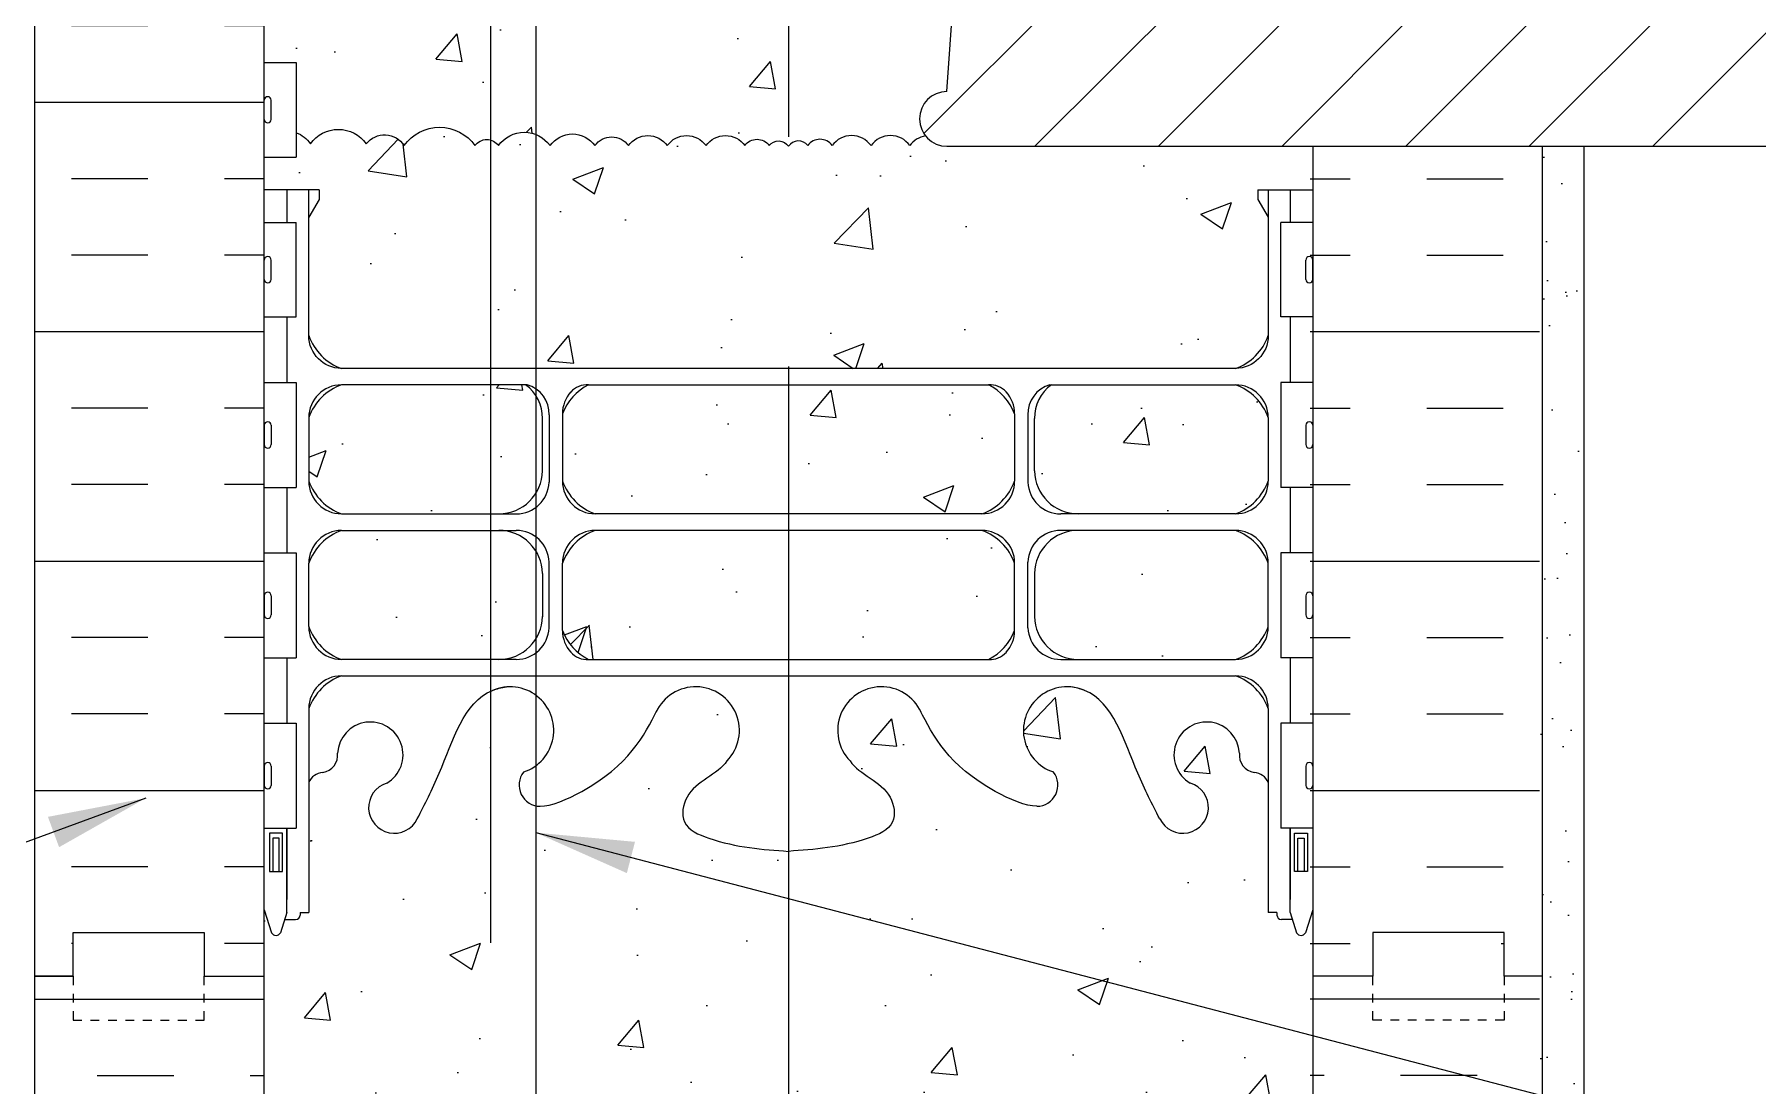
# Model space of a CAD drawing. Header units: inches. Extents: x 220.7 to 277.5, y 95 to 165.4.
# Drawn here: x 239.64 to 259.36, y 137.1 to 149.13 of the extents above; entities that cross this region are included whole.
import ezdxf

# ---------------------------------------------------------------- set-up
doc = ezdxf.new("R2010")
doc.units = ezdxf.units.IN
doc.header["$LTSCALE"] = 0.5
doc.header["$MEASUREMENT"] = 0
doc.linetypes.add('HIDDEN2', pattern=[0.1875, 0.125, -0.0625])
for name, color, linetype in [('HATCH', 12, 'Continuous'), ('line25', 2, 'Continuous'), ('LINE3', 3, 'Continuous'), ('LINE50', 5, 'Continuous'), ('LINE9', 9, 'Continuous'), ('TEXT', 4, 'Continuous'), ('Web_Edge', 9, 'Continuous')]:
    doc.layers.add(name, color=color, linetype=linetype)
doc.styles.add('DIM', font='romans.shx', dxfattribs={"width": 0.7})
doc.dimstyles.new('ext_12', dxfattribs={"dimscale": 12, "dimtxt": 0.09375, "dimasz": 0.09375, "dimexe": 0.09375, "dimexo": 0.0625, "dimgap": 0.0625, "dimtad": 1, "dimdec": 1, "dimzin": 3, "dimdsep": 46, "dimlunit": 4, "dimtxsty": 'DIM', "dimcen": 0.09, "dimdle": 0.09375, "dimclrt": 4, "dimadec": 0, "dimazin": 0, "dimtfac": 1, "dimtdec": 1, "dimtmove": 2, "dimatfit": 3, "dimfxl": 1, "dimfrac": 2, "dimtolj": 1, "dimtzin": 0, "dimarcsym": 0})
pattern_1 = [(50, (0, 0), (3.5863, -0.31376), [0.375, -4.125]), (355, (0, 0), (-0.693757, 3.76096), [0.3, -3.3]), (100.4514, (0.299, -0.026), (2.892544, 3.4472), [0.3187, -3.50571]), (46.1842, (0, 1), (5.336207, -0.827596), [0.5625, -6.1875]), (96.6356, (0.4447, 0.931), (4.67331, 4.87059), [0.47805, -5.25857]), (351.1842, (0, 1), (4.67331, 4.87059), [0.45, -4.95]), (21, (0.5, 0.75), (2.984535, -2.013094), [0.375, -4.125]), (326, (0.5, 0.75), (1.216577, 3.62575), [0.3, -3.3]), (71.4514, (0.7487, 0.5822), (4.20111, 1.612656), [0.3187, -3.50571]), (37.5, (0, 0), (0.0607993, 1.6644693), [0, -3.26, 0, -3.35, 0, -3.3125]), (7.5, (0, 0), (1.315348, 1.972059), [0, -1.91, 0, -3.185, 0, -1.2625]), (327.5, (-1.115, 0), (2.669112, -0.1127744), [0, -1.25, 0, -3.9, 0, -5.175]), (317.5, (-1.615, 0), (2.91593, 0.500525), [0, -1.625, 0, -2.59, 0, -3.675])]

msp = doc.modelspace()

# ---------------------------------------------------------------- hatches: boundary and pattern name
at = {"layer": 'HATCH'}
h = msp.add_hatch(dxfattribs=at)
h.set_pattern_fill('AR-CONC', color=256, scale=0.5)
h.set_pattern_definition(pattern_1)
h.paths.add_polyline_path([(253.742, 161.849, -0.168672), (253.928, 161.998), (254.033, 161.998), (254.033, 162.068), (253.986, 162.068, -0.414214), (253.923, 162.131), (253.923, 162.198, -0.249069), (254.033, 162.405), (254.033, 162.447), (254.123, 162.447, 0.08853), (254.269, 162.544), (254.269, 164.37), (249.139, 164.37), (248.139, 163.37), (248.139, 165.37), (247.139, 164.37), (242.269, 164.37), (242.269, 162.544, 0.088416), (242.415, 162.447), (242.505, 162.447), (242.505, 162.405, -0.249069), (242.615, 162.198), (242.615, 162.131, -0.414214), (242.553, 162.068), (242.505, 162.068), (242.505, 161.998), (242.61, 161.998, -0.168672), (242.796, 161.849, 0.17445), (243.204, 161.553), (244.784, 161.2, 0.054974), (245.111, 161.164), (248.269, 161.164), (251.427, 161.164, 0.054974), (251.754, 161.2), (253.335, 161.553, 0.17445)])
h.paths.add_polyline_path([(250.423, 153.361, 0.932515), (250.51, 154.605), (250.597, 155.852), (242.815, 155.852, 0.366745), (242.571, 155.641), (242.571, 154.657), (242.634, 154.657), (242.634, 153.457), (242.269, 153.457), (242.269, 152.707), (242.634, 152.707), (242.634, 151.507), (242.269, 151.507), (242.269, 150.757), (242.634, 150.757), (242.634, 149.557), (242.269, 149.557), (242.269, 148.807), (242.634, 148.807), (242.634, 148.004, -0.162203), (242.799, 147.877, -0.520567), (243.436, 147.877, -0.520567), (243.871, 147.857, -0.520567), (244.681, 147.857, -0.520567), (244.951, 147.857, -0.520567), (245.54, 147.857, -0.520567), (246.052, 147.857, -0.520567), (246.438, 147.857, -0.520567), (246.881, 147.857, -0.520567), (247.325, 147.857, -0.520567), (247.769, 147.857, -0.520567), (248.049, 147.857, -0.512435), (248.269, 147.851, -0.512435), (248.489, 147.857, -0.520567), (248.769, 147.857, -0.520567), (249.213, 147.857, -0.520567), (249.657, 147.857, -0.203298), (249.836, 147.969, -0.626547), (250.082, 148.476), (250.32, 151.88)])
h.paths.add_polyline_path([(255.776, 154.352), (255.776, 155.852), (254.914, 155.852), (251.744, 155.852), (251.744, 155.454), (251.651, 155.267), (251.557, 155.454), (251.557, 155.852), (250.597, 155.852), (250.51, 154.605, -0.932515), (250.423, 153.361), (250.32, 151.88), (253.344, 152.197, -0.379205)])
h.paths.add_polyline_path([(255.776, 154.352, 0.379205), (253.344, 152.197, 2.637096)])
h = msp.add_hatch(dxfattribs=at)
h.set_pattern_fill('INSUL', color=256, scale=7, angle=180, style=0)
h.set_pattern_definition([(180, (249.6862, 137.852), (-3e-16, -2.625), []), (180, (249.6862, 136.977), (-3e-16, -2.625), [0.875, -0.875]), (180, (249.6862, 136.102), (-3e-16, -2.625), [0.875, -0.875])])
h.paths.add_polyline_path([(239.644, 138.352), (240.082, 138.352), (240.082, 138.852), (241.582, 138.852), (241.582, 138.352), (242.269, 138.352), (242.269, 156.352), (242.019, 156.352), (241.582, 156.352), (241.582, 155.852), (240.082, 155.852), (240.082, 156.352), (239.644, 156.352)])
h = msp.add_hatch(dxfattribs=at)
h.set_pattern_fill('ANSI31', color=256, scale=8, style=0)
h.paths.add_polyline_path([(269.816, 149.647, -0.661566), (269.82, 154.158), (269.82, 155.852), (255.776, 155.852), (255.776, 154.352, -2.637096), (253.344, 152.197), (250.32, 151.88), (250.082, 148.476, 1.000073), (250.082, 147.851), (269.813, 147.852)])
h.paths.add_polyline_path([(260.826, 151.902, -1), (265.727, 151.902, -1)], flags=16)
h = msp.add_hatch(dxfattribs=at)
h.set_pattern_fill('INSUL', color=256, scale=7, angle=180, style=0)
h.set_pattern_definition([(7e-15, (246.8208, 137.852), (3e-16, -2.625), []), (7e-15, (246.8208, 136.977), (3e-16, -2.625), [0.875, -0.875]), (7e-15, (246.8208, 136.102), (3e-16, -2.625), [0.875, -0.875])])
h.paths.add_polyline_path([(256.863, 148.351), (254.238, 148.351), (254.238, 138.352), (254.925, 138.352), (254.925, 138.852), (256.425, 138.852), (256.425, 138.352), (256.863, 138.352)])
h = msp.add_hatch(dxfattribs=at)
h.set_pattern_fill('AR-CONC', color=256, scale=0.5)
h.set_pattern_definition([(50, (-38.171, 5e-13), (3.5863, -0.31376), [0.375, -4.125]), (355, (-38.171, 5e-13), (-0.693757, 3.76096), [0.3, -3.3]), (100.4514, (-37.872, -0.026), (2.892544, 3.4472), [0.3187, -3.50571]), (46.1842, (-38.171, 1), (5.336207, -0.827596), [0.5625, -6.1875]), (96.6356, (-37.726, 0.931), (4.67331, 4.87059), [0.47805, -5.25857]), (351.1842, (-38.171, 1), (4.67331, 4.87059), [0.45, -4.95]), (21, (-37.671, 0.75), (2.984535, -2.013094), [0.375, -4.125]), (326, (-37.671, 0.75), (1.216577, 3.62575), [0.3, -3.3]), (71.4514, (-37.4222, 0.5822), (4.201112, 1.612656), [0.3187, -3.50571]), (37.5, (-38.171, 5e-13), (0.0607993, 1.6644693), [0, -3.26, 0, -3.35, 0, -3.3125]), (7.5, (-38.171, 5e-13), (1.315348, 1.972059), [0, -1.91, 0, -3.185, 0, -1.2625]), (327.5, (-39.286, 5e-13), (2.669112, -0.1127744), [0, -1.25, 0, -3.9, 0, -5.175]), (317.5, (-39.786, 5e-13), (2.915931, 0.500525), [0, -1.625, 0, -2.59, 0, -3.675])])
h.paths.add_polyline_path([(253.759, 147.352), (254.269, 147.352), (254.269, 147.851), (250.082, 147.851, -0.229637), (249.836, 147.969, 0.203298), (249.657, 147.857, 0.520567), (249.213, 147.857, 0.520567), (248.769, 147.857, 0.520567), (248.489, 147.857, 0.512435), (248.269, 147.851, 0.512435), (248.049, 147.857, 0.520567), (247.769, 147.857, 0.520567), (247.325, 147.857, 0.520567), (246.881, 147.857, 0.520567), (246.438, 147.857, 0.520567), (246.052, 147.857, 0.520567), (245.54, 147.857, 0.520567), (244.951, 147.857, 0.520567), (244.681, 147.857, 0.520567), (243.871, 147.857, 0.520567), (243.436, 147.877, 0.520567), (242.799, 147.877, 0.162203), (242.634, 148.004), (242.634, 147.727), (242.269, 147.727), (242.269, 147.352), (242.779, 147.352), (242.779, 145.683, 0.414203), (243.154, 145.308), (253.384, 145.308, 0.414225), (253.759, 145.683)])
h = msp.add_hatch(dxfattribs=at)
h.set_pattern_fill('AR-SAND', color=256, scale=0.5, style=0)
h.set_pattern_definition([(37.5, (161.11325, -95.6494), (-0.0314967, 0.963412), [0, -0.76, 0, -0.85, 0, -0.8125]), (7.5, (161.1132, -95.6494), (0.8848884, 1.411073), [0, -0.41, 0, -0.685, 0, -0.2625]), (327.5, (160.49825, -95.6494), (1.557071, 0.0028295), [0, -0.25, 0, -0.9, 0, -1.175]), (317.5, (160.4982, -95.6494), (1.503063, 0.438838), [0, -0.125, 0, -0.59, 0, -0.675])])
h.paths.add_polyline_path([(256.863, 122.355), (257.342, 122.355), (257.342, 147.851), (256.863, 147.851)])
h = msp.add_hatch(dxfattribs=at)
h.set_pattern_fill('AR-CONC', color=256, scale=0.5)
h.set_pattern_definition(pattern_1)
h.paths.add_polyline_path([(245.454, 142.961, 0.410093), (244.954, 143.454), (243.154, 143.454, 0.225652), (242.779, 143.079), (242.779, 142.353, 0.225652), (243.154, 141.978), (244.954, 141.978, 0.406005), (245.454, 142.464)])
h.paths.add_polyline_path([(245.454, 144.137), (245.454, 144.735, 0.24677), (245.26, 145.12), (243.154, 145.12, 0.225652), (242.779, 144.745), (242.779, 144.019, 0.225652), (243.154, 143.644), (244.954, 143.644, 0.410093)])
h.paths.add_polyline_path([(250.857, 144.788, 0.185301), (250.558, 145.12), (245.98, 145.12, 0.185301), (245.682, 144.788), (245.682, 144.019, 0.225652), (246.057, 143.644), (250.482, 143.644, 0.225652), (250.857, 144.019)])
h.paths.add_polyline_path([(253.759, 143.079, 0.225652), (253.384, 143.454), (251.584, 143.454, 0.418521), (251.084, 142.946), (251.084, 142.464, 0.406005), (251.584, 141.978), (253.384, 141.978, 0.225652), (253.759, 142.353)])
h.paths.add_polyline_path([(253.759, 144.745, 0.225652), (253.384, 145.12), (251.278, 145.12, 0.24677), (251.084, 144.735), (251.084, 144.137, 0.410093), (251.584, 143.644), (253.384, 143.644, 0.225652), (253.759, 144.019)])
h.paths.add_polyline_path([(250.857, 143.079, 0.225652), (250.482, 143.454), (246.057, 143.454, 0.225652), (245.682, 143.079), (245.682, 142.311, 0.185301), (245.98, 141.978), (250.558, 141.978, 0.185301), (250.857, 142.311)])
h = msp.add_hatch(dxfattribs=at)
h.set_pattern_fill('AR-CONC', color=256, scale=0.5)
h.set_pattern_definition(pattern_1)
edge = h.paths.add_edge_path()
edge.add_line((254.269, 139.111), (254.184, 138.851))
edge.add_arc((254.134, 138.877), 0.0567, 208.0725, 331.9275, ccw=False)
edge.add_line((254.084, 138.851), (254.035, 139.001))
edge.add_line((254.035, 139.001), (253.909, 139.001))
edge.add_arc((253.909, 139.051), 0.05, 180, 270, ccw=False)
edge.add_line((253.859, 139.051), (253.859, 139.081))
edge.add_line((253.859, 139.081), (253.759, 139.081))
edge.add_line((253.759, 139.081), (253.759, 140.57))
edge.add_arc((253.585, 140.494), 0.19, 23.6297, 85.6939)
edge.add_arc((253.628, 140.882), 0.2, 172.8929, 261.6212, ccw=False)
edge.add_arc((253.055, 140.887), 0.375, 2.9237, 239.8675)
edge.add_arc((252.782, 140.282), 0.293, -154.2016, 73.0731, ccw=False)
edge.add_spline(control_points=[(252.517, 140.155), (252.431, 140.321), (252.178, 140.811), (251.984, 141.492), (251.658, 141.623)], knot_values=[0, 0, 0, 0, 0.579211, 1.703896, 1.703896, 1.703896, 1.703896], degree=3, periodic=0)
edge.add_spline(control_points=[(251.658, 141.623), (251.609, 141.643), (251.554, 141.655), (251.498, 141.663)], knot_values=[1.703896, 1.703896, 1.703896, 1.703896, 1.875321, 1.875321, 1.875321, 1.875321], degree=3, periodic=0)
edge.add_arc((251.457, 141.165), 0.5, 85.2926, 251.7937)
edge.add_arc((251.11, 140.54), 0.242, -90, 38.2327, ccw=False)
edge.add_spline(control_points=[(251.11, 140.298), (250.989, 140.296), (250.17, 140.648), (249.925, 141.095), (249.785, 141.375)], knot_values=[0.038125, 0.038125, 0.038125, 0.038125, 0.320663, 1.237398, 1.237398, 1.237398, 1.237398], degree=3, periodic=0)
edge.add_arc((249.332, 141.165), 0.5, 24.819, 224.1875)
edge.add_spline(control_points=[(248.973, 140.817), (249.081, 140.654), (249.441, 140.563), (249.517, 140.067), (248.969, 139.832), (248.565, 139.803), (248.269, 139.782)], knot_values=[0.229407, 0.229407, 0.229407, 0.229407, 0.844432, 1.128849, 1.464331, 2.389004, 2.389004, 2.389004, 2.389004], degree=3, periodic=0)
edge.add_spline(control_points=[(248.269, 139.782), (247.973, 139.803), (247.569, 139.832), (247.021, 140.067), (247.098, 140.563), (247.458, 140.654), (247.565, 140.817)], knot_values=[0.229407, 0.229407, 0.229407, 0.229407, 1.15408, 1.489562, 1.773979, 2.389004, 2.389004, 2.389004, 2.389004], degree=3, periodic=0)
edge.add_arc((247.207, 141.165), 0.5, 315.8125, 515.181)
edge.add_spline(control_points=[(246.753, 141.375), (246.613, 141.095), (246.368, 140.648), (245.549, 140.296), (245.428, 140.298)], knot_values=[0.038125, 0.038125, 0.038125, 0.038125, 0.95486, 1.237398, 1.237398, 1.237398, 1.237398], degree=3, periodic=0)
edge.add_arc((245.428, 140.54), 0.242, 141.7673, 270, ccw=False)
edge.add_arc((245.082, 141.165), 0.5, 288.2063, 454.7074)
edge.add_spline(control_points=[(245.041, 141.663), (244.984, 141.655), (244.93, 141.643), (244.88, 141.623)], knot_values=[1.703896, 1.703896, 1.703896, 1.703896, 1.875321, 1.875321, 1.875321, 1.875321], degree=3, periodic=0)
edge.add_spline(control_points=[(244.88, 141.623), (244.554, 141.492), (244.36, 140.811), (244.107, 140.321), (244.021, 140.155)], knot_values=[0, 0, 0, 0, 1.124685, 1.703896, 1.703896, 1.703896, 1.703896], degree=3, periodic=0)
edge.add_arc((243.757, 140.282), 0.293, 106.9269, 334.2016, ccw=False)
edge.add_arc((243.483, 140.887), 0.375, 300.1325, 537.0763)
edge.add_arc((242.91, 140.882), 0.2, -81.62, 7.1071, ccw=False)
edge.add_arc((242.953, 140.494), 0.19, 94.3036, 156.3684)
edge.add_line((242.779, 140.57), (242.779, 139.081))
edge.add_line((242.779, 139.081), (242.679, 139.081))
edge.add_line((242.679, 139.081), (242.679, 139.051))
edge.add_arc((242.629, 139.051), 0.05, -90, 0, ccw=False)
edge.add_line((242.629, 139.001), (242.503, 139.001))
edge.add_line((242.503, 139.001), (242.454, 138.851))
edge.add_arc((242.404, 138.877), 0.0567, 208.0725, 331.9275, ccw=False)
edge.add_line((242.354, 138.851), (242.269, 139.111))
edge.add_line((242.269, 139.111), (242.269, 138.352))
edge.add_line((242.269, 138.352), (242.269, 136.352))
edge.add_arc((242.615, 136.713), 0.5, 226.2109, 246.4218)
edge.add_line((242.415, 136.255), (242.505, 136.255))
edge.add_line((242.505, 136.255), (242.505, 136.213))
edge.add_arc((242.365, 136.006), 0.25, 0, 55.9442, ccw=False)
edge.add_line((242.615, 136.006), (242.615, 135.938))
edge.add_arc((242.553, 135.938), 0.0625, -90, 0, ccw=False)
edge.add_line((242.553, 135.876), (242.505, 135.876))
edge.add_line((242.505, 135.876), (242.505, 135.806))
edge.add_line((242.505, 135.806), (242.61, 135.806))
edge.add_arc((242.573, 136.155), 0.352, 276.1291, 321.5331)
edge.add_arc((242.95, 135.887), 0.113, -12.1844, 154.0569, ccw=False)
edge.add_arc((243.435, 135.882), 0.375, 182.9237, 419.8675)
edge.add_arc((243.755, 136.476), 0.3, 27.597, 243.9425, ccw=False)
edge.add_spline(control_points=[(244.021, 136.615), (244.107, 136.448), (244.36, 135.958), (244.554, 135.277), (244.88, 135.147)], knot_values=[0, 0, 0, 0, 0.579211, 1.703896, 1.703896, 1.703896, 1.703896], degree=3, periodic=0)
edge.add_spline(control_points=[(244.88, 135.147), (244.93, 135.127), (244.984, 135.114), (245.041, 135.106)], knot_values=[1.703896, 1.703896, 1.703896, 1.703896, 1.875321, 1.875321, 1.875321, 1.875321], degree=3, periodic=0)
edge.add_arc((245.082, 135.604), 0.5, 265.2926, 431.7937)
edge.add_arc((245.428, 136.229), 0.242, 90, 218.2327, ccw=False)
edge.add_spline(control_points=[(245.428, 136.471), (245.549, 136.473), (246.368, 136.122), (246.613, 135.674), (246.753, 135.394)], knot_values=[0.038125, 0.038125, 0.038125, 0.038125, 0.320663, 1.237398, 1.237398, 1.237398, 1.237398], degree=3, periodic=0)
edge.add_arc((247.207, 135.604), 0.5, 204.819, 404.1875)
edge.add_spline(control_points=[(247.565, 135.953), (247.458, 136.116), (247.098, 136.206), (247.021, 136.702), (247.569, 136.938), (247.973, 136.966), (248.269, 136.987)], knot_values=[0.229407, 0.229407, 0.229407, 0.229407, 0.844432, 1.128849, 1.464331, 2.389004, 2.389004, 2.389004, 2.389004], degree=3, periodic=0)
edge.add_spline(control_points=[(248.269, 136.987), (248.565, 136.966), (248.969, 136.938), (249.517, 136.702), (249.441, 136.206), (249.081, 136.116), (248.973, 135.953)], knot_values=[0.229407, 0.229407, 0.229407, 0.229407, 1.15408, 1.489562, 1.773979, 2.389004, 2.389004, 2.389004, 2.389004], degree=3, periodic=0)
edge.add_arc((249.332, 135.604), 0.5, 135.8125, 335.181)
edge.add_spline(control_points=[(249.785, 135.394), (249.925, 135.674), (250.17, 136.122), (250.989, 136.473), (251.11, 136.471)], knot_values=[0.038125, 0.038125, 0.038125, 0.038125, 0.95486, 1.237398, 1.237398, 1.237398, 1.237398], degree=3, periodic=0)
edge.add_arc((251.11, 136.229), 0.242, -38.2327, 90, ccw=False)
edge.add_arc((251.457, 135.604), 0.5, 108.2063, 274.7074)
edge.add_spline(control_points=[(251.498, 135.106), (251.554, 135.114), (251.609, 135.127), (251.658, 135.147)], knot_values=[1.703896, 1.703896, 1.703896, 1.703896, 1.875321, 1.875321, 1.875321, 1.875321], degree=3, periodic=0)
edge.add_spline(control_points=[(251.658, 135.147), (251.984, 135.277), (252.178, 135.958), (252.431, 136.448), (252.517, 136.615)], knot_values=[0, 0, 0, 0, 1.124685, 1.703896, 1.703896, 1.703896, 1.703896], degree=3, periodic=0)
edge.add_arc((252.783, 136.476), 0.3, -63.9425, 153.031, ccw=False)
edge.add_arc((253.103, 135.882), 0.375, 120.1325, 357.0763)
edge.add_arc((253.588, 135.887), 0.113, 25.9431, 192.1844, ccw=False)
edge.add_arc((253.966, 136.155), 0.352, 218.4669, 263.8709)
edge.add_line((253.928, 135.806), (254.033, 135.806))
edge.add_line((254.033, 135.806), (254.033, 135.876))
edge.add_line((254.033, 135.876), (253.986, 135.876))
edge.add_arc((253.986, 135.938), 0.0625, 180, 270, ccw=False)
edge.add_line((253.923, 135.938), (253.923, 136.006))
edge.add_arc((254.173, 136.006), 0.25, 124.0558, 180, ccw=False)
edge.add_line((254.033, 136.213), (254.033, 136.255))
edge.add_line((254.033, 136.255), (254.123, 136.255))
edge.add_arc((253.923, 136.713), 0.5, 293.5782, 313.7932)
edge.add_line((254.269, 136.352), (254.269, 139.111))

# ---------------------------------------------------------------- linework, layer by layer
for p, q in [((239.644, 138.092), (242.269, 138.092)), ((256.863, 138.092), (254.238, 138.092)), ((240.358, 137.217), (241.233, 137.217)), ((242.108, 137.217), (242.269, 137.217)), ((254.399, 137.217), (254.238, 137.217)), ((256.149, 137.217), (255.274, 137.217))]:
    msp.add_line(p, q, dxfattribs=at)
for points in [[(242.634, 148.004, -0.162203), (242.799, 147.877, -0.520567), (243.436, 147.877, -0.520567), (243.871, 147.857, -0.520567), (244.681, 147.857, -0.520567), (244.951, 147.857, -0.520567), (245.54, 147.857, -0.520567), (246.052, 147.857, -0.520567), (246.438, 147.857, -0.520567), (246.881, 147.857, -0.520567), (247.325, 147.857, -0.520567), (247.769, 147.857, -0.520567), (248.049, 147.857, -0.512435), (248.269, 147.851)], [(249.836, 147.969, 0.203298), (249.657, 147.857, 0.520567), (249.213, 147.857, 0.520567), (248.769, 147.857, 0.520567), (248.489, 147.857, 0.512435), (248.269, 147.851)]]:
    msp.add_lwpolyline(points, format="xyb", dxfattribs=at)
at = {"layer": 'line25'}
for p, q in [((242.269, 138.352), (242.269, 164.37)), ((250.082, 148.477), (250.32, 151.88)), ((242.269, 148.807), (242.634, 148.807)), ((242.634, 148.807), (242.634, 147.727)), ((242.269, 147.727), (242.634, 147.727)), ((250.082, 147.851), (269.813, 147.852)), ((254.269, 147.851), (254.269, 122.342)), ((242.269, 146.977), (242.634, 146.977)), ((242.634, 145.897), (242.634, 146.977)), ((254.269, 146.977), (253.904, 146.977)), ((253.904, 145.897), (253.904, 146.977)), ((242.269, 146.327), (242.269, 146.547)), ((242.309, 146.587), (242.309, 146.587)), ((242.349, 146.327), (242.349, 146.547)), ((254.189, 146.327), (254.189, 146.547)), ((254.229, 146.587), (254.229, 146.587)), ((254.269, 146.327), (254.269, 146.547)), ((242.269, 146.492), (242.269, 146.492)), ((242.269, 146.382), (242.269, 146.382)), ((254.269, 146.492), (254.269, 146.492)), ((254.269, 146.382), (254.269, 146.382)), ((242.309, 146.287), (242.309, 146.287)), ((254.229, 146.287), (254.229, 146.287)), ((242.269, 145.897), (242.634, 145.897)), ((254.269, 145.897), (253.904, 145.897)), ((242.269, 145.147), (242.634, 145.147)), ((242.634, 145.147), (242.634, 143.947)), ((254.269, 145.147), (253.904, 145.147)), ((253.904, 145.147), (253.904, 143.947)), ((242.269, 144.657), (242.269, 144.437)), ((242.269, 144.602), (242.269, 144.602)), ((242.309, 144.697), (242.309, 144.697)), ((242.349, 144.657), (242.349, 144.437)), ((254.189, 144.657), (254.189, 144.437)), ((254.229, 144.697), (254.229, 144.697)), ((254.269, 144.657), (254.269, 144.437)), ((254.269, 144.602), (254.269, 144.602)), ((242.269, 144.492), (242.269, 144.492)), ((242.309, 144.397), (242.309, 144.397)), ((254.229, 144.397), (254.229, 144.397)), ((254.269, 144.492), (254.269, 144.492)), ((242.269, 143.947), (242.634, 143.947)), ((254.269, 143.947), (253.904, 143.947)), ((242.269, 143.197), (242.634, 143.197)), ((242.634, 143.197), (242.634, 141.997)), ((254.269, 143.197), (253.904, 143.197)), ((253.904, 143.197), (253.904, 141.997)), ((242.269, 142.707), (242.269, 142.487)), ((242.269, 142.652), (242.269, 142.652)), ((242.349, 142.707), (242.349, 142.487)), ((254.189, 142.707), (254.189, 142.487)), ((254.269, 142.707), (254.269, 142.487)), ((254.269, 142.652), (254.269, 142.652)), ((242.269, 142.542), (242.269, 142.542)), ((242.309, 142.447), (242.309, 142.447)), ((254.229, 142.447), (254.229, 142.447)), ((254.269, 142.542), (254.269, 142.542)), ((242.269, 141.997), (242.634, 141.997)), ((254.269, 141.997), (253.904, 141.997)), ((242.269, 141.247), (242.634, 141.247)), ((242.634, 141.247), (242.634, 140.047)), ((254.269, 141.247), (253.904, 141.247)), ((253.904, 141.247), (253.904, 140.047)), ((242.309, 140.797), (242.309, 140.797)), ((254.229, 140.797), (254.229, 140.797)), ((242.269, 140.757), (242.269, 140.537)), ((242.269, 140.702), (242.269, 140.702)), ((242.269, 140.592), (242.269, 140.592)), ((242.349, 140.757), (242.349, 140.537)), ((254.189, 140.757), (254.189, 140.537)), ((254.269, 140.757), (254.269, 140.537)), ((254.269, 140.702), (254.269, 140.702)), ((254.269, 140.592), (254.269, 140.592)), ((242.309, 140.497), (242.309, 140.497)), ((254.229, 140.497), (254.229, 140.497)), ((242.269, 140.047), (242.634, 140.047)), ((254.269, 140.047), (253.904, 140.047)), ((242.269, 122.342), (242.269, 138.352))]:
    msp.add_line(p, q, dxfattribs=at)
for centre, radius, start, end in [((250.082, 148.163), 0.313, 90, 270), ((242.309, 146.547), 0.04, 90, 180), ((242.309, 146.547), 0.04, 360, 90), ((254.229, 146.547), 0.04, 90, 180), ((254.229, 146.547), 0.04, 0, 90), ((242.309, 146.327), 0.04, 180, 270), ((242.309, 146.327), 0.04, 270, 0), ((254.229, 146.327), 0.04, 180, 270), ((254.229, 146.327), 0.04, 270, 0), ((242.309, 144.657), 0.04, 90, 180), ((242.309, 144.657), 0.04, 0, 90), ((254.229, 144.657), 0.04, 90, 180), ((254.229, 144.657), 0.04, 360, 90), ((242.309, 144.437), 0.04, 180, 270), ((242.309, 144.437), 0.04, 270, 0), ((254.229, 144.437), 0.04, 180, 270), ((254.229, 144.437), 0.04, 270, 0), ((242.309, 142.707), 0.04, 90, 180), ((242.309, 142.707), 0.04, 0, 90), ((254.229, 142.707), 0.04, 90, 180), ((254.229, 142.707), 0.04, 360, 90), ((242.309, 142.487), 0.04, 180, 270), ((242.309, 142.487), 0.04, 270, 0), ((254.229, 142.487), 0.04, 180, 270), ((254.229, 142.487), 0.04, 270, 0), ((242.309, 140.757), 0.04, 90, 180), ((242.309, 140.757), 0.04, 0, 90), ((254.229, 140.757), 0.04, 90, 180), ((254.229, 140.757), 0.04, 360, 90), ((242.309, 140.537), 0.04, 180, 270), ((242.309, 140.537), 0.04, 270, 0), ((254.229, 140.537), 0.04, 180, 270), ((254.229, 140.537), 0.04, 270, 0)]:
    msp.add_arc(centre, radius, start, end, dxfattribs=at)
at = {"layer": 'LINE3'}
for p, q in [((245.377, 164.37), (245.377, 126.566)), ((248.27, 163.501), (248.268, 147.958)), ((244.864, 138.737), (244.864, 151.913)), ((248.269, 145.331), (248.269, 121.456))]:
    msp.add_line(p, q, dxfattribs=at)
at = {"layer": 'LINE50'}
for p, q in [((239.644, 138.352), (239.644, 164.37)), ((256.894, 147.851), (256.894, 122.342)), ((240.082, 138.352), (239.644, 138.352)), ((239.644, 122.342), (239.644, 138.352))]:
    msp.add_line(p, q, dxfattribs=at)
for points in [[(239.644, 138.352), (240.082, 138.352), (240.082, 138.852), (241.582, 138.852), (241.582, 138.352), (242.269, 138.352)], [(239.644, 138.352), (240.082, 138.352), (240.082, 138.852), (241.582, 138.852), (241.582, 138.352), (242.269, 138.352)], [(256.894, 138.352), (256.457, 138.352), (256.457, 138.852), (254.957, 138.852), (254.957, 138.352), (254.269, 138.352)]]:
    msp.add_lwpolyline(points, dxfattribs=at)
at = {"layer": 'LINE9'}
for p, q in [((242.269, 148.157), (242.269, 148.377)), ((242.269, 148.322), (242.269, 148.322)), ((242.309, 148.417), (242.309, 148.417)), ((242.349, 148.157), (242.349, 148.377)), ((242.269, 148.212), (242.269, 148.212)), ((242.309, 148.117), (242.309, 148.117)), ((257.373, 122.342), (257.373, 147.851))]:
    msp.add_line(p, q, dxfattribs=at)
at = {"layer": 'LINE9', "linetype": 'HIDDEN2'}
for p, q in [((240.082, 138.352), (240.082, 137.852)), ((241.582, 137.852), (241.582, 138.352)), ((254.957, 137.852), (254.957, 138.352)), ((256.457, 138.352), (256.457, 137.852)), ((240.082, 137.852), (241.582, 137.852)), ((256.457, 137.852), (254.957, 137.852))]:
    msp.add_line(p, q, dxfattribs=at)
at = {"layer": 'LINE9'}
for centre, start, end in [((242.309, 148.377), 90, 180), ((242.309, 148.377), 360, 90), ((242.309, 148.157), 180, 270), ((242.309, 148.157), 270, 0)]:
    msp.add_arc(centre, 0.04, start, end, dxfattribs=at)
at = {"layer": 'Web_Edge'}
for p, q in [((242.899, 147.352), (242.269, 147.352)), ((242.899, 147.352), (242.269, 147.352)), ((242.899, 147.352), (242.899, 147.24)), ((242.899, 147.352), (242.899, 147.24)), ((253.639, 147.352), (254.269, 147.352)), ((253.639, 147.352), (254.269, 147.352)), ((253.639, 147.352), (253.639, 147.24)), ((253.639, 147.352), (253.639, 147.24)), ((242.899, 147.24), (242.779, 147.04)), ((242.899, 147.24), (242.779, 147.04)), ((253.639, 147.24), (253.759, 147.04)), ((253.639, 147.24), (253.759, 147.04)), ((245.278, 145.12), (243.154, 145.12)), ((245.98, 145.12), (250.592, 145.12)), ((251.261, 145.12), (253.384, 145.12)), ((242.779, 144.745), (242.779, 144.019)), ((245.454, 144.137), (245.454, 144.735)), ((245.529, 144.776), (245.529, 144.006)), ((245.682, 144.789), (245.682, 144.019)), ((250.857, 144.789), (250.857, 144.019)), ((251.009, 144.776), (251.009, 144.006)), ((251.084, 144.137), (251.084, 144.735)), ((253.759, 144.745), (253.759, 144.019)), ((243.154, 143.644), (245.154, 143.644)), ((250.482, 143.644), (246.057, 143.644)), ((253.384, 143.644), (251.384, 143.644)), ((243.154, 143.454), (245.154, 143.454)), ((250.482, 143.454), (246.057, 143.454)), ((253.384, 143.454), (251.384, 143.454)), ((242.779, 142.353), (242.779, 143.079)), ((245.454, 142.961), (245.454, 142.464)), ((245.529, 142.339), (245.529, 143.092)), ((245.682, 142.309), (245.682, 143.079)), ((250.857, 142.309), (250.857, 143.079)), ((251.009, 142.339), (251.009, 143.092)), ((251.084, 142.961), (251.084, 142.464)), ((253.759, 142.353), (253.759, 143.079)), ((245.154, 141.978), (243.154, 141.978)), ((245.98, 141.978), (250.592, 141.978)), ((251.384, 141.978), (253.384, 141.978)), ((243.154, 141.79), (253.384, 141.79)), ((242.779, 141.415), (242.779, 139.081)), ((253.759, 141.415), (253.759, 139.081)), ((242.529, 139.081), (242.529, 140.047)), ((254.009, 139.081), (254.009, 140.047)), ((242.269, 139.111), (242.354, 138.851)), ((242.529, 139.081), (242.454, 138.851)), ((242.679, 139.081), (242.779, 139.081)), ((242.679, 139.081), (242.679, 139.051)), ((242.679, 139.051), (242.679, 139.051)), ((253.859, 139.081), (253.759, 139.081)), ((253.859, 139.081), (253.859, 139.051)), ((253.859, 139.051), (253.859, 139.051)), ((254.009, 139.081), (254.084, 138.851)), ((254.269, 139.111), (254.184, 138.851)), ((242.503, 139.001), (242.629, 139.001)), ((254.035, 139.001), (253.909, 139.001))]:
    msp.add_line(p, q, dxfattribs=at)
for points in [[(242.529, 147.352), (242.529, 146.977)], [(254.009, 147.352), (254.009, 146.977)], [(242.529, 145.897), (242.529, 145.147)], [(254.009, 145.897), (254.009, 145.147)], [(242.529, 143.947), (242.529, 143.197)], [(254.009, 143.947), (254.009, 143.197)], [(242.529, 141.997), (242.529, 141.247)], [(254.009, 141.997), (254.009, 141.247)], [(242.529, 140.047), (242.529, 139.231)], [(254.009, 140.047), (254.009, 139.231)]]:
    msp.add_lwpolyline(points, dxfattribs=at)
msp.add_lwpolyline([(253.759, 147.352), (253.759, 145.683, -0.414198), (253.384, 145.308), (243.154, 145.308, -0.414198), (242.779, 145.683), (242.779, 147.352)], format="xyb", dxfattribs=at)
for points in [[(242.479, 139.991), (242.329, 139.991), (242.329, 139.551), (242.479, 139.551)], [(242.439, 139.931), (242.369, 139.931), (242.369, 139.551), (242.439, 139.551)], [(254.059, 139.991), (254.209, 139.991), (254.209, 139.551), (254.059, 139.551)], [(254.099, 139.931), (254.169, 139.931), (254.169, 139.551), (254.099, 139.551)]]:
    msp.add_lwpolyline(points, close=True, dxfattribs=at)
for centre, radius, start, end in [((243.361, 145.89), 0.618, 199.5703, 250.431), ((253.177, 145.89), 0.618, 289.569, 340.4297), ((243.361, 144.539), 0.617, 109.5682, 160.4318), ((243.154, 144.745), 0.375, 90, 180), ((244.99, 144.743), 0.464, 358.9928, 54.4406), ((245.184, 144.788), 0.346, 358.053, 74.2116), ((246.265, 144.565), 0.624, 117.0966, 159.0881), ((246.058, 144.789), 0.376, 138.3704, 179.9486), ((245.964, 144.871), 0.25, 86.1209, 138.3704), ((250.575, 144.871), 0.25, 41.6296, 93.8791), ((250.274, 144.565), 0.624, 20.9119, 62.9034), ((250.48, 144.789), 0.376, 0.0514, 41.6296), ((251.355, 144.788), 0.346, 105.7884, 181.947), ((251.548, 144.743), 0.464, 125.5594, 181.0072), ((253.177, 144.539), 0.617, 19.5682, 70.4318), ((253.384, 144.745), 0.375, 360, 90), ((243.361, 144.226), 0.617, 199.5682, 250.4318), ((243.154, 144.019), 0.375, 180, 270), ((244.954, 144.144), 0.5, 270, 359.1927), ((245.154, 144.019), 0.375, 270, 357.9696), ((246.263, 144.226), 0.617, 199.5682, 250.4318), ((246.057, 144.019), 0.375, 180, 270), ((250.275, 144.226), 0.617, 289.5682, 340.4318), ((250.482, 144.019), 0.375, 270, 360), ((251.384, 144.019), 0.375, 182.0304, 270), ((251.584, 144.144), 0.5, 180.8073, 270), ((253.177, 144.226), 0.617, 289.5682, 340.4318), ((253.384, 144.019), 0.375, 270, 0), ((243.361, 142.872), 0.617, 109.5682, 160.4318), ((243.154, 143.079), 0.375, 90, 180), ((244.954, 142.954), 0.5, 0.8073, 90), ((245.154, 143.079), 0.375, 2.0304, 90), ((246.263, 142.872), 0.617, 109.5682, 160.4318), ((246.057, 143.079), 0.375, 90, 180), ((250.275, 142.872), 0.617, 19.5682, 70.4318), ((250.482, 143.079), 0.375, 0, 90), ((251.384, 143.079), 0.375, 90, 177.9696), ((251.584, 142.954), 0.5, 90, 179.1927), ((253.177, 142.872), 0.617, 19.5682, 70.4318), ((253.384, 143.079), 0.375, 360, 90), ((244.954, 142.478), 0.5, 270, 359.1927), ((251.584, 142.478), 0.5, 180.8073, 270), ((243.361, 142.559), 0.617, 199.5682, 250.4318), ((243.154, 142.353), 0.375, 180, 270), ((245.154, 142.353), 0.375, 270, 357.9696), ((246.265, 142.533), 0.624, 200.9119, 242.9034), ((246.058, 142.309), 0.376, 180.0514, 221.6296), ((250.274, 142.533), 0.624, 297.0966, 339.0881), ((250.48, 142.309), 0.376, 318.3704, 359.9486), ((251.384, 142.353), 0.375, 182.0304, 270), ((253.177, 142.559), 0.617, 289.5682, 340.4318), ((253.384, 142.353), 0.375, 270, 0), ((245.964, 142.227), 0.25, 221.6296, 273.8791), ((250.575, 142.227), 0.25, 266.1209, 318.3704), ((243.361, 141.208), 0.618, 109.569, 160.4297), ((243.154, 141.415), 0.375, 90.0009, 179.9979), ((253.177, 141.208), 0.618, 19.5703, 70.431), ((253.384, 141.415), 0.375, 0.0021, 89.9991), ((245.082, 141.165), 0.5, 288.2063, 113.7861), ((247.207, 141.165), 0.5, 315.8125, 155.181), ((249.332, 141.165), 0.5, 24.819, 224.1875), ((251.457, 141.165), 0.5, 66.2139, 251.7937), ((243.483, 140.887), 0.375, 300.1325, 177.0763), ((253.055, 140.887), 0.375, 2.9237, 239.8675), ((242.91, 140.882), 0.2, 278.38, 7.1071), ((253.628, 140.882), 0.2, 172.8929, 261.62), ((242.953, 140.494), 0.19, 94.3036, 156.3684), ((245.428, 140.54), 0.242, 141.7673, 270), ((251.11, 140.54), 0.242, 270, 38.2327), ((253.585, 140.494), 0.19, 23.6316, 85.6964), ((243.757, 140.282), 0.293, 106.9269, 334.2016), ((252.782, 140.282), 0.293, 205.7984, 73.0731), ((242.629, 139.051), 0.05, 270, 0), ((253.909, 139.051), 0.05, 180, 270), ((242.404, 138.877), 0.0567, 208.0725, 331.9275), ((254.134, 138.877), 0.0567, 208.0725, 331.9275)]:
    msp.add_arc(centre, radius, start, end, dxfattribs=at)
for points, knots in [([(244.021, 140.155), (244.107, 140.321), (244.36, 140.811), (244.574, 141.561), (244.984, 141.655), (245.041, 141.663)], [0, 0, 0, 0, 0.579211, 1.703896, 1.875321, 1.875321, 1.875321, 1.875321]), ([(252.517, 140.155), (252.431, 140.321), (252.178, 140.811), (251.964, 141.561), (251.554, 141.655), (251.498, 141.663)], [0, 0, 0, 0, 0.579211, 1.703896, 1.875321, 1.875321, 1.875321, 1.875321]), ([(245.428, 140.298), (245.549, 140.296), (246.382, 140.654), (246.622, 141.111), (246.762, 141.394)], [0.038125, 0.038125, 0.038125, 0.038125, 0.320663, 1.258119, 1.258119, 1.258119, 1.258119]), ([(251.11, 140.298), (250.989, 140.296), (250.156, 140.654), (249.917, 141.111), (249.776, 141.394)], [0.038125, 0.038125, 0.038125, 0.038125, 0.320663, 1.258119, 1.258119, 1.258119, 1.258119]), ([(247.565, 140.817), (247.458, 140.654), (247.098, 140.563), (247.021, 140.067), (247.569, 139.832), (247.973, 139.803), (248.269, 139.782)], [0.229407, 0.229407, 0.229407, 0.229407, 0.844432, 1.128849, 1.464331, 2.389004, 2.389004, 2.389004, 2.389004]), ([(248.973, 140.817), (249.081, 140.654), (249.441, 140.563), (249.517, 140.067), (248.969, 139.832), (248.565, 139.803), (248.269, 139.782)], [0.229407, 0.229407, 0.229407, 0.229407, 0.844432, 1.128849, 1.464331, 2.389004, 2.389004, 2.389004, 2.389004])]:
    msp.add_open_spline(points, degree=3, knots=knots, dxfattribs=at)

# ---------------------------------------------------------------- leaders
at = {"layer": 'TEXT'}
msp.add_leader([(240.914, 140.391), (237.568, 139.162), (236.172, 139.162)], dimstyle='ext_12', dxfattribs=at)
msp.add_leader([(245.377, 139.996), (262.441, 135.541), (265.432, 135.541)], dimstyle='ext_12', override={"dimgap": 0.0625, "dimtad": 0}, dxfattribs=at)

doc.saveas('drawing.dxf')
